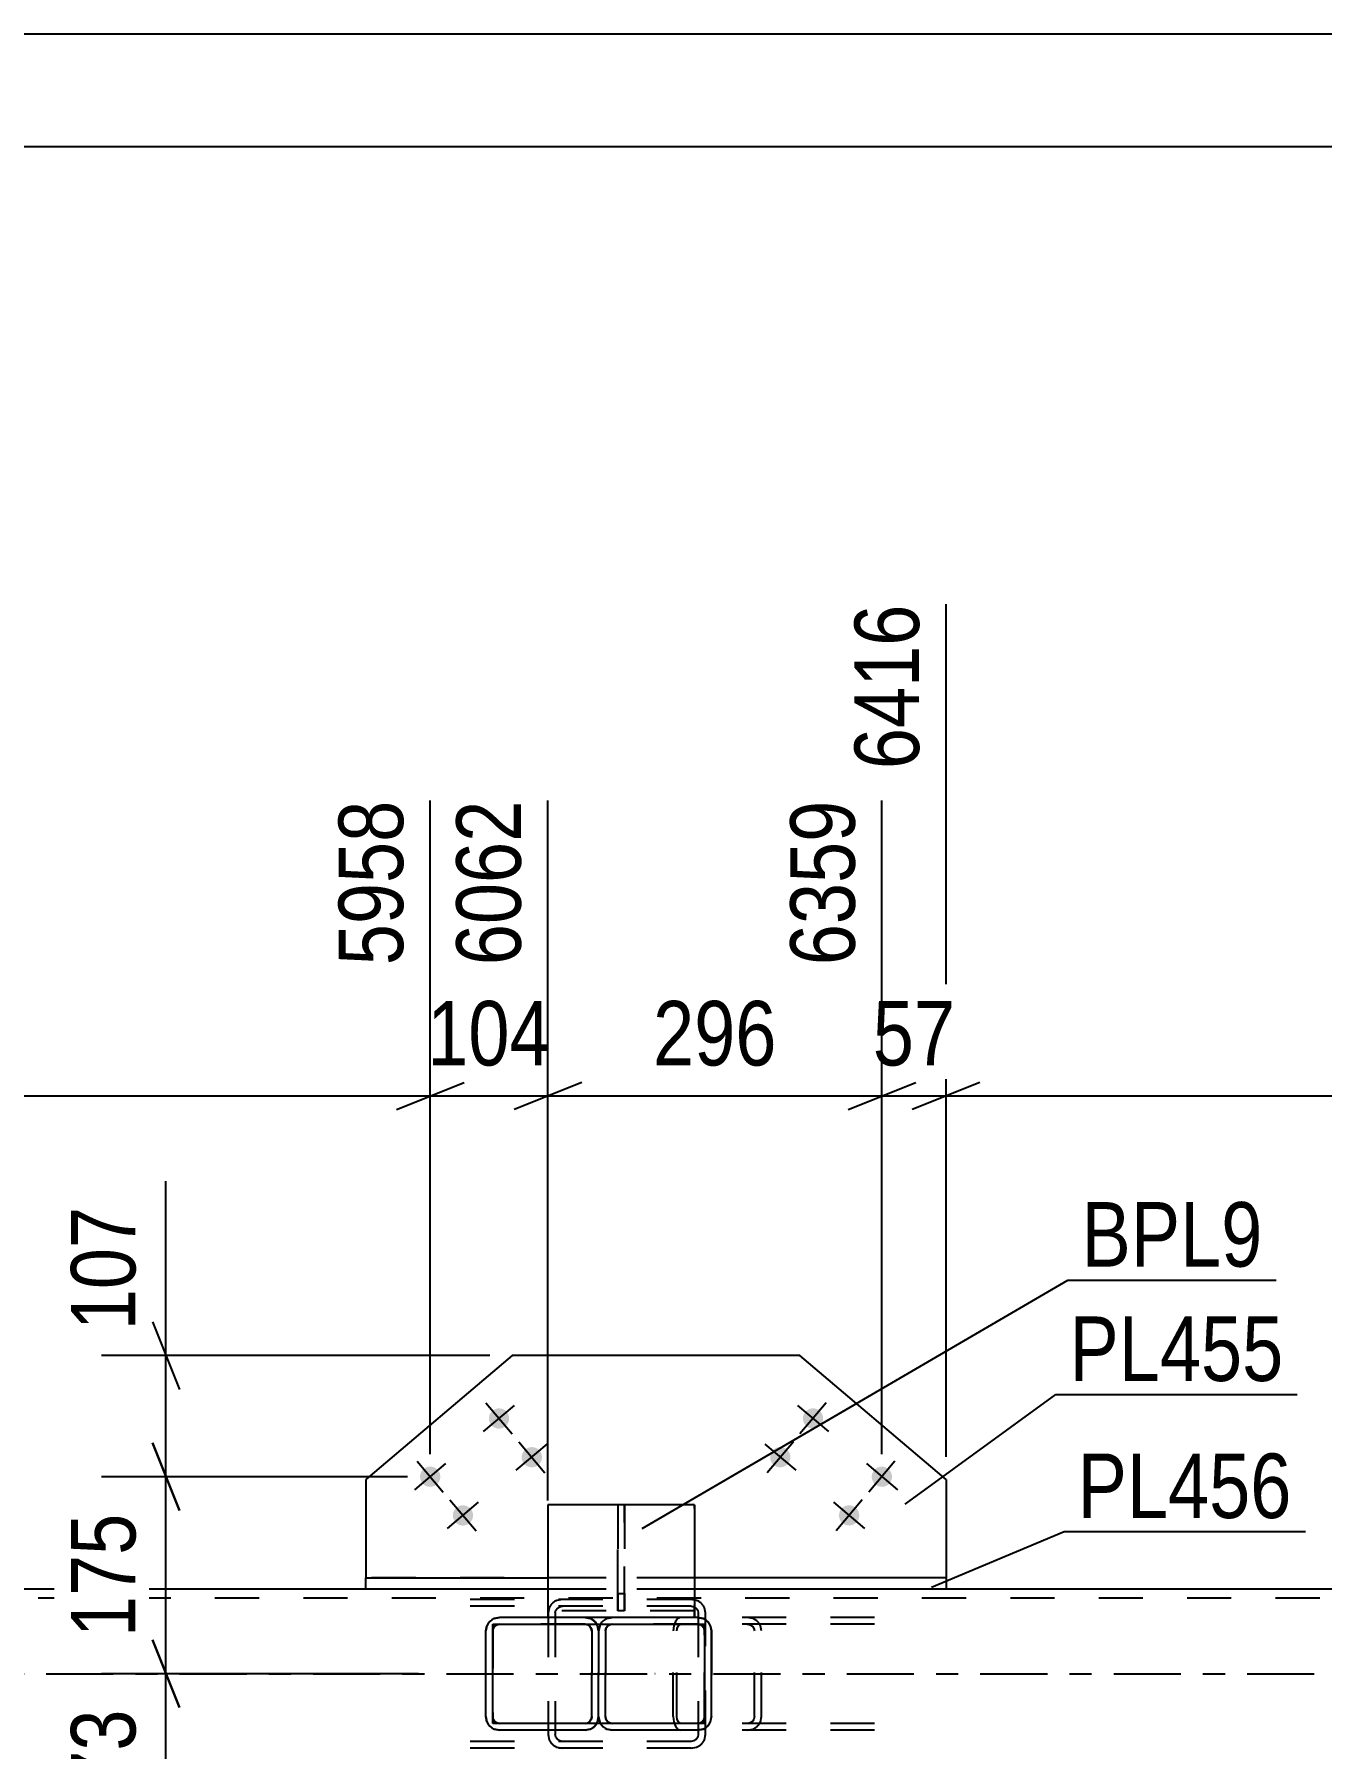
# Model space of a CAD drawing. Header units: millimetres. Extents: x 0 to 1189, y 0 to 841.
# Drawn here: x 430.6 to 487.7, y 764.9 to 841 of the extents above; entities that cross this region are included whole.
import ezdxf

# ---------------------------------------------------------------- set-up
doc = ezdxf.new("R2010")
doc.units = ezdxf.units.MM
doc.linetypes.add('DXK_LINE_DOT2', pattern=[3.9198, 1.9599, -1.9599])
doc.linetypes.add('DXK_LINE_DOT3', pattern=[5.918699999999999, 2.979, -0.9799, 0.9799, -0.9799])
doc.styles.add('Arial Narrow', font='ARIALN.TTF', dxfattribs={"height": 0.2})

# ---------------------------------------------------------------- blocks, each defined once
blk = doc.blocks.new('Unknown-570348649-1114 - 55360')
at = {"color": 5, "linetype": 'Continuous'}
for p, q in [((1189, 841), (0, 841)), ((1184, 836), (5, 836))]:
    blk.add_line(p, q, dxfattribs=at)
blk = doc.blocks.new('Part-570348649-43982 - 43977')
at = {"color": 7, "linetype": 'DXK_LINE_DOT2'}
for p, q in [((459.0175363127231, 770.5822608315848), (458.9470425956404, 770.3876068222901)), ((459.1230376159425, 770.7123244823833), (459.0175363127231, 770.5822608315848)), ((459.2474848882544, 770.7579967628805), (459.1230376159425, 770.7123244823833)), ((467.8502498018368, 770.7579967631358), (459.2474848882544, 770.7579967628805)), ((460.3495954062413, 770.4579967629176), (460.349595406234, 770.7579967629175)), ((462.4474163062072, 770.7123244824888), (462.2061142168257, 770.757996762975)), ((458.9470425956404, 770.3876068222901), (458.9222884940989, 770.1579967628695)), ((458.9222884942066, 766.3579967628696), (458.9222884940989, 770.1579967628695)), ((459.084886691184, 770.1579967628753), (459.097263741959, 770.2728017925849)), ((459.0848866912931, 766.3579967628754), (459.084886691184, 770.1579967628753)), ((459.097263741959, 770.2728017925849), (459.1325106004967, 770.370128797233)), ((459.1325106004967, 770.370128797233), (459.1852612521064, 770.4351606226327)), ((459.1852612521064, 770.4351606226327), (459.2474848882646, 770.4579967628805)), ((467.8502498018455, 770.4579967631358), (459.2474848882646, 770.4579967628805)), ((462.2061142168344, 770.4579967629751), (462.3267652615252, 770.4351606227331)), ((462.3267652615252, 770.4351606227331), (462.4290482783692, 770.3701287973385)), ((462.4290482783692, 770.3701287973385), (462.4973916052464, 770.272801792694)), ((462.4973916052464, 770.272801792694), (462.5213905901737, 770.1579967629852)), ((462.5213905902843, 766.3579967629852), (462.5213905901737, 770.1579967629852)), ((462.8366669635072, 770.1579967629947), (462.7886689936482, 770.3876068224123)), ((462.8366669636177, 766.3579967629947), (462.8366669635072, 770.1579967629947)), ((458.9222884942066, 766.3579967628696), (458.9470425957641, 766.128386703452)), ((458.9470425957641, 766.128386703452), (459.0175363128541, 765.9337326941616)), ((459.0972637420711, 766.2431917331659), (459.0848866912931, 766.3579967628754)), ((459.1325106006161, 766.1458647285207), (459.0972637420711, 766.2431917331659)), ((459.1852612522316, 766.0808329031254), (459.1325106006161, 766.1458647285207)), ((459.2474848883883, 766.0579967628804), (459.1852612522316, 766.0808329031254)), ((467.850249801975, 766.0579967631359), (459.2474848883883, 766.0579967628804)), ((460.3495954063694, 765.7579967629175), (460.3495954063621, 766.0579967629176)), ((462.3267652616532, 766.0808329032258), (462.2061142169625, 766.057996762975)), ((462.4290482784914, 766.1458647286262), (462.3267652616532, 766.0808329032258)), ((462.4973916053628, 766.243191733275), (462.4290482784914, 766.1458647286262)), ((462.5213905902843, 766.3579967629852), (462.4973916053628, 766.243191733275)), ((462.7886689937733, 766.1283867035742), (462.8366669636177, 766.3579967629947)), ((459.0175363128541, 765.9337326941616), (459.1230376160792, 765.8036690433703)), ((459.1230376160792, 765.8036690433703), (459.247484888397, 765.7579967628805)), ((467.8502498019838, 765.7579967631358), (459.247484888397, 765.7579967628805)), ((462.2061142169712, 765.757996762975), (462.4474163063498, 765.8036690434758))]:
    blk.add_line(p, q, dxfattribs=at)
for centre, radius, start, end in [((462.2255902015065, 770.137529036946), 0.616114133049555, 23.94723879888705, 68.89731031456735), ((462.2255902016169, 766.3784644890053), 0.6161141330488201, 291.1026896886724, 336.0527612046518)]:
    blk.add_arc(centre, radius, start, end, dxfattribs=at)
blk = doc.blocks.new('Part-570348649-43989 - 43977')
at = {"color": 7, "linetype": 'DXK_LINE_DOT2'}
for p, q in [((459.7150553706933, 771.5579967585891), (447.9933407228834, 771.55799675821)), ((454.0041950098138, 771.5579967584116), (453.7613670492968, 771.5123244779109)), ((459.9578833312118, 771.5123244781029), (459.7150553706933, 771.5579967585891)), ((459.715055370702, 771.2579967585891), (447.9933407228922, 771.25799675821)), ((453.4179564542182, 771.1876068178125), (453.3696549697344, 770.9579967583919)), ((453.3696549697344, 770.9579967583919), (453.3696549698915, 765.5579967583919)), ((453.6869249897821, 770.9579967584021), (453.7110757320248, 771.0728017881123)), ((453.6869249897821, 770.9579967584021), (453.6869249899393, 765.557996758402)), ((453.7110757320248, 771.0728017881123), (453.7798512271825, 771.1701287927611)), ((453.7798512271825, 771.1701287927611), (453.8827810295641, 771.2351606181616)), ((453.8827810295641, 771.2351606181616), (454.0041950098226, 771.2579967584115)), ((459.715055370702, 771.2579967585891), (459.8364693509606, 771.2351606183471)), ((459.8364693509606, 771.2351606183471), (459.9393991533479, 771.1701287929518)), ((459.9393991533479, 771.1701287929518), (460.00817464851, 771.0728017883081)), ((460.00817464851, 771.0728017883081), (460.0323253907599, 770.9579967585993)), ((460.0323253907599, 770.9579967585993), (460.0323253909171, 765.5579967585993)), ((460.3495954108077, 770.9579967586087), (460.3012939263078, 771.1876068180263)), ((460.3495954109648, 765.5579967586087), (460.3495954108077, 770.9579967586087)), ((459.7150553708767, 765.2579967585891), (447.9933407230653, 765.25799675821)), ((453.3696549698915, 765.5579967583919), (453.4179564543899, 765.3283866989743)), ((453.7110757321877, 765.4431917286933), (453.6869249899393, 765.557996758402)), ((453.7798512273513, 765.3458647240489), (453.7110757321877, 765.4431917286933)), ((453.8827810297387, 765.2808328986542), (453.7798512273513, 765.3458647240489)), ((454.0041950099972, 765.2579967584115), (453.8827810297387, 765.2808328986542)), ((459.8364693511352, 765.2808328988398), (459.7150553708767, 765.2579967585891)), ((459.9393991535167, 765.3458647242395), (459.8364693511352, 765.2808328988398)), ((460.008174648673, 765.443191728889), (459.9393991535167, 765.3458647242395)), ((460.0323253909171, 765.5579967585993), (460.008174648673, 765.443191728889)), ((460.3012939264796, 765.3283866991882), (460.3495954109648, 765.5579967586087)), ((459.7150553708854, 764.957996758589), (447.9933407230741, 764.95799675821)), ((453.761367049486, 765.0036690388978), (454.0041950100059, 764.9579967584116)), ((459.7150553708854, 764.957996758589), (459.957883331401, 765.0036690390898))]:
    blk.add_line(p, q, dxfattribs=at)
for centre, radius, start, end in [((453.9822447665379, 770.9347829113186), 0.6183374702501852, 110.9290889573804, 155.8656972308073), ((459.7370056140001, 770.9347829114945), 0.6183374702548204, 24.13430277286152, 69.0709110456947), ((453.9822447666949, 765.5812106055032), 0.6183374702510674, 204.1343027727166, 249.0709110458426), ((459.737005614157, 765.581210605685), 0.6183374702540072, 290.9290889575382, 335.8656972306667)]:
    blk.add_arc(centre, radius, start, end, dxfattribs=at)
blk = doc.blocks.new('Part-570348649-44020 - 43977')
at = {"color": 2, "linetype": 'Continuous'}
for p, q in [((445.29172298832, 772.0079967101486), (445.2917229883054, 772.5079967101486)), ((445.2917229883054, 772.5079967101486), (453.3605384551748, 772.5079967103994)), ((471.0220574607055, 772.5079967109483), (459.8605384225916, 772.5079967106014)), ((471.0220574607055, 772.5079967109483), (471.0220574607201, 772.0079967109483)), ((453.3605384517217, 772.0079967103994), (445.29172298832, 772.0079967101486)), ((471.0220574607201, 772.0079967109483), (459.8605384191384, 772.0079967106014))]:
    blk.add_line(p, q, dxfattribs=at)
at = {"color": 7, "linetype": 'DXK_LINE_DOT2'}
for p, q in [((459.8605384225916, 772.5079967106014), (453.3605384551748, 772.5079967103994)), ((459.8605384191384, 772.0079967106014), (453.3605384517217, 772.0079967103994))]:
    blk.add_line(p, q, dxfattribs=at)
blk = doc.blocks.new('Part-570348649-44095 - 43977')
at = {"color": 7, "linetype": 'DXK_LINE_DOT2'}
for p, q in [((450.9800369385093, 770.7105064130822), (451.209646999142, 770.7561786935829)), ((451.209646999142, 770.7561786935829), (451.2115938570977, 770.7561786935996)), ((451.2115938570977, 770.7561786935996), (451.209646999142, 770.7561786935829)), ((455.0096470192512, 770.7561786937015), (455.2392570798869, 770.7105064132146)), ((450.9324831379346, 770.2709837232836), (450.9096469975703, 770.1561786935741)), ((450.9115938587057, 770.1561786935894), (450.9096469975703, 770.1561786935741)), ((450.9096469975703, 770.1561786935741), (450.909646997681, 766.3561786935742)), ((450.9115938587057, 770.1561786935894), (450.9344299988284, 770.2709837232997)), ((450.9115938588163, 766.3561786935894), (450.9115938587057, 770.1561786935894)), ((450.9975149636755, 770.3683107279325), (450.9324831379346, 770.2709837232836)), ((450.9344299988284, 770.2709837232997), (450.9994618238781, 770.3683107279493)), ((451.0948419688344, 770.4333425533335), (450.9975149636755, 770.3683107279325)), ((450.9994618238781, 770.3683107279493), (451.0967888280067, 770.4333425533489)), ((451.2096469991507, 770.4561786935828), (451.0948419688344, 770.4333425533335)), ((451.0967888280067, 770.4333425533489), (451.2115938571065, 770.4561786935996)), ((455.0115938369491, 770.4561786937174), (451.2096469991507, 770.4561786935828)), ((455.1244520495778, 770.433342553458), (455.00964701926, 770.4561786937014)), ((455.0115938369491, 770.4561786937174), (455.1263988660504, 770.4333425534747)), ((455.221779054741, 770.3683107280642), (455.1244520495778, 770.433342553458)), ((455.1263988660504, 770.4333425534747), (455.223725870182, 770.3683107280802)), ((455.2868108804863, 770.270983723419), (455.221779054741, 770.3683107280642)), ((455.223725870182, 770.3683107280802), (455.2887576952375, 770.270983723435)), ((455.2868108804863, 770.270983723419), (455.2887576952375, 770.270983723435)), ((455.3096470208563, 770.1561786937102), (455.2868108804863, 770.270983723419)), ((455.2887576952375, 770.270983723435), (455.3115938353659, 770.1561786937269)), ((455.3115938353659, 770.1561786937269), (455.3096470208563, 770.1561786937102)), ((455.3096470208563, 770.1561786937102), (455.309647020967, 766.3561786937101)), ((455.3115938354765, 766.356178693727), (455.3115938353659, 770.1561786937269)), ((455.5639747417024, 770.385788753138), (455.6096470224439, 770.1561786937197)), ((455.6115938337754, 770.1561786937357), (455.5659215535155, 770.3857887531533)), ((455.6115938337754, 770.1561786937357), (455.6096470224439, 770.1561786937197)), ((455.6096470224439, 770.1561786937197), (455.6096470225546, 766.3561786937197)), ((455.611593833886, 766.3561786937356), (455.6115938337754, 770.1561786937357)), ((450.909646997681, 766.3561786935742), (450.9115938588163, 766.3561786935894)), ((450.909646997681, 766.3561786935742), (450.932483138051, 766.2413736638646)), ((450.9344299989448, 766.2413736638806), (450.9115938588163, 766.3561786935894)), ((450.932483138051, 766.2413736638646), (450.9975149637977, 766.1440466592202)), ((450.9994618240003, 766.1440466592369), (450.9344299989448, 766.2413736638806)), ((450.9975149637977, 766.1440466592202), (451.094841968961, 766.0790148338264)), ((451.0967888281333, 766.0790148338416), (450.9994618240003, 766.1440466592369)), ((451.094841968961, 766.0790148338264), (451.2096469992788, 766.0561786935829)), ((451.2024611867827, 766.0579952947089), (451.0967888281333, 766.0790148338416)), ((451.2096469992788, 766.0561786935829), (451.2115938572346, 766.0561786935996)), ((451.2115938572346, 766.0561786935996), (451.2096469992788, 766.0561786935829)), ((455.0096470193881, 766.0561786937014), (455.1244520497044, 766.0790148339507)), ((455.0207265075289, 766.0579952948274), (455.1263988661771, 766.0790148339674)), ((455.1244520497044, 766.0790148339507), (455.2217790548633, 766.1440466593518)), ((455.2237258703042, 766.1440466593679), (455.1263988661771, 766.0790148339674)), ((455.2217790548633, 766.1440466593518), (455.2868108806027, 766.241373664)), ((455.2887576953539, 766.2413736640159), (455.2237258703042, 766.1440466593679)), ((455.2868108806027, 766.241373664), (455.309647020967, 766.3561786937101)), ((455.2868108806027, 766.241373664), (455.2887576953539, 766.2413736640159)), ((455.3115938354765, 766.356178693727), (455.2887576953539, 766.2413736640159)), ((455.309647020967, 766.3561786937101), (455.3115938354765, 766.356178693727)), ((455.6096470225546, 766.3561786937197), (455.5639747418276, 766.1265686342998)), ((455.5659215536406, 766.1265686343152), (455.611593833886, 766.3561786937356)), ((455.6096470225546, 766.3561786937197), (455.611593833886, 766.3561786937356)), ((451.2096469992875, 765.7561786935829), (450.9800369386519, 765.801850974069)), ((451.2096469992875, 765.7561786935829), (451.2115938572433, 765.7561786935996)), ((451.2115938572433, 765.7561786935996), (451.2096469992875, 765.7561786935829)), ((455.2392570800295, 765.8018509742014), (455.0096470193968, 765.7561786937015))]:
    blk.add_line(p, q, dxfattribs=at)
at = {"color": 2, "linetype": 'Continuous'}
for p, q in [((451.2115938570977, 770.7561786935996), (450.9819837988967, 770.7105064130982)), ((455.0115938369404, 770.7561786937175), (451.2115938570977, 770.7561786935996)), ((455.241203895143, 770.7105064132305), (455.0115938369404, 770.7561786937175)), ((450.6096469959828, 770.1561786935639), (450.6553192767112, 770.3857887529851)), ((450.6096469959828, 770.1561786935639), (450.6115938602962, 770.1561786935807)), ((450.6096469960934, 766.356178693564), (450.6096469959828, 770.1561786935639)), ((450.6572661405416, 770.3857887530012), (450.6115938602962, 770.1561786935807)), ((450.6115938604069, 766.3561786935807), (450.6115938602962, 770.1561786935807)), ((450.6553192767112, 770.3857887529851), (450.6572661405416, 770.3857887530012)), ((450.6115938604069, 766.3561786935807), (450.6096469960934, 766.356178693564)), ((450.6553192768364, 766.126568634147), (450.6096469960934, 766.356178693564)), ((450.6115938604069, 766.3561786935807), (450.6572661406668, 766.126568634163)), ((450.6553192768364, 766.126568634147), (450.6572661406668, 766.126568634163)), ((451.2115938572346, 766.0561786935996), (451.2024611867827, 766.0579952947089)), ((455.0115938370772, 766.0561786937175), (451.2115938572346, 766.0561786935996)), ((455.0115938370772, 766.0561786937175), (455.0207265075289, 766.0579952948274)), ((450.9819837990393, 765.801850974085), (451.2115938572433, 765.7561786935996)), ((455.011593837086, 765.7561786937175), (451.2115938572433, 765.7561786935996)), ((455.011593837086, 765.7561786937175), (455.2412038952856, 765.8018509742175))]:
    blk.add_line(p, q, dxfattribs=at)
at = {"color": 7, "linetype": 'DXK_LINE_DOT3'}
blk.add_line((453.1126232385686, 768.2561786942881), (453.1086176117166, 768.2561786942223), dxfattribs=at)
at = {"color": 2, "linetype": 'Continuous'}
for centre, radius, start, end in [((451.2096469970807, 770.1561786915099), 0.6000000015838857, 112.4999998497351, 157.4999998501135), ((451.2115938591848, 770.1561786956865), 0.5999999983968316, 112.5000001532388, 157.5000001541055), ((455.011593837525, 770.1561786932422), 0.599999999755656, 30.81101387737324, 67.50000017649911), ((451.2096469971929, 766.3561786956541), 0.6000000015841126, 202.5000001531602, 247.5000001534123), ((451.2115938592979, 766.3561786915102), 0.5999999983980785, 202.4999998492032, 247.4999998498649), ((455.0115938376275, 766.3561786941892), 0.5999999997557216, 292.4999998276464, 329.613140931312)]:
    blk.add_arc(centre, radius, start, end, dxfattribs=at)
at = {"color": 7, "linetype": 'DXK_LINE_DOT2'}
for centre, radius, start, end in [((455.0096470213468, 770.1561786916293), 0.6000000015839104, 22.50000015333579, 67.50000015349833), ((455.0115938285548, 770.1561787104804), 0.5999999986303094, 22.49999832327707, 30.8110120248254), ((455.0096470214573, 766.3561786957737), 0.600000001584091, 292.4999998498077, 337.4999998502789), ((455.0115938282812, 766.3561786760262), 0.599999998630565, 329.6131428789628, 337.5000017761529)]:
    blk.add_arc(centre, radius, start, end, dxfattribs=at)
blk = doc.blocks.new('Part-570348649-44121 - 43977')
at = {"color": 7, "linetype": 'DXK_LINE_DOT2'}
for p, q in [((455.9800369364909, 770.7105064137588), (456.2096469971236, 770.7561786942596)), ((456.2096469971236, 770.7561786942596), (456.2115938020974, 770.7561786942755)), ((456.2115938020974, 770.7561786942755), (456.2096469971236, 770.7561786942596)), ((460.0096470172329, 770.7561786943774), (460.2392570778686, 770.7105064138905)), ((455.6096469939658, 770.1561786942406), (455.6115938337751, 770.165966118848)), ((455.6096469939658, 770.1561786942406), (455.6115938052959, 770.1561786942566)), ((455.6096469940765, 766.3561786942406), (455.6096469939658, 770.1561786942406)), ((455.6115938337751, 770.165966118848), (455.6553192746943, 770.3857887536611)), ((455.6572660855412, 770.3857887536772), (455.6115938052959, 770.1561786942566)), ((455.6115938054064, 766.3561786942566), (455.6115938052959, 770.1561786942566)), ((455.6553192746943, 770.3857887536611), (455.6572660855412, 770.3857887536772)), ((455.9324831359177, 770.2709837239603), (455.9096469955535, 770.1561786942501)), ((455.9115938037053, 770.1561786942668), (455.9096469955535, 770.1561786942501)), ((455.9096469955535, 770.1561786942501), (455.909646995664, 766.35617869425)), ((455.9115938037053, 770.1561786942668), (455.934429943828, 770.2709837239763)), ((455.9115938038159, 766.3561786942668), (455.9115938037053, 770.1561786942668)), ((455.9975149616571, 770.3683107286091), (455.9324831359177, 770.2709837239603)), ((455.934429943828, 770.2709837239763), (455.9994617688777, 770.3683107286251)), ((456.094841966816, 770.4333425540095), (455.9975149616571, 770.3683107286091)), ((455.9994617688777, 770.3683107286251), (456.0967887730063, 770.4333425540256)), ((456.2096469971324, 770.4561786942595), (456.094841966816, 770.4333425540095)), ((456.0967887730063, 770.4333425540256), (456.2115938021061, 770.4561786942755)), ((460.0115937819488, 770.4561786943941), (456.2096469971324, 770.4561786942595)), ((460.1244520475609, 770.4333425541347), (460.0096470172417, 770.4561786943774)), ((460.0115937819488, 770.4561786943941), (460.12639881105, 770.4333425541507)), ((460.2217790527242, 770.3683107287401), (460.1244520475609, 770.4333425541347)), ((460.12639881105, 770.4333425541507), (460.2237258151815, 770.3683107287569)), ((460.286810878468, 770.2709837240957), (460.2217790527242, 770.3683107287401)), ((460.2237258151815, 770.3683107287569), (460.288757640237, 770.2709837241117)), ((460.286810878468, 770.2709837240957), (460.288757640237, 770.2709837241117)), ((460.309647018838, 770.1561786943869), (460.286810878468, 770.2709837240957)), ((460.288757640237, 770.2709837241117), (460.3115937803655, 770.1561786944029)), ((460.3115937803655, 770.1561786944029), (460.309647018838, 770.1561786943869)), ((460.309647018838, 770.1561786943869), (460.3096470189486, 766.3561786943868)), ((460.3115937804761, 766.3561786944028), (460.3115937803655, 770.1561786944029)), ((460.5639747396841, 770.3857887538139), (460.6096470204256, 770.1561786943956)), ((460.611593778775, 770.1561786944116), (460.6096470204256, 770.1561786943956)), ((460.6096470204256, 770.1561786943956), (460.6096470205362, 766.3561786943956)), ((455.6115938054064, 766.3561786942566), (455.6096469940765, 766.3561786942406)), ((455.6553192748195, 766.126568634823), (455.6096469940765, 766.3561786942406)), ((455.6115938054064, 766.3561786942566), (455.6572660856663, 766.126568634839)), ((455.6553192748195, 766.126568634823), (455.6572660856663, 766.126568634839)), ((455.909646995664, 766.35617869425), (455.9115938038159, 766.3561786942668)), ((455.909646995664, 766.35617869425), (455.9324831360341, 766.2413736645412)), ((455.9344299439444, 766.2413736645573), (455.9115938038159, 766.3561786942668)), ((455.9324831360341, 766.2413736645412), (455.9975149617794, 766.1440466598968)), ((455.9994617689999, 766.1440466599128), (455.9344299439444, 766.2413736645573)), ((455.9975149617794, 766.1440466598968), (456.0948419669426, 766.0790148345022)), ((456.0967887731329, 766.0790148345183), (455.9994617689999, 766.1440466599128)), ((456.0948419669426, 766.0790148345022), (456.2096469972604, 766.0561786942595)), ((456.2024611344006, 766.0579952948641), (456.0967887731329, 766.0790148345183)), ((456.2096469972604, 766.0561786942595), (456.2115938022341, 766.0561786942756)), ((456.2115938022341, 766.0561786942756), (456.2096469972604, 766.0561786942595)), ((460.0096470173697, 766.0561786943774), (460.1244520476875, 766.0790148346274)), ((460.0207264499072, 766.0579952949827), (460.1263988111766, 766.0790148346434)), ((460.1244520476875, 766.0790148346274), (460.2217790528464, 766.1440466600278)), ((460.2237258153038, 766.1440466600445), (460.1263988111766, 766.0790148346434)), ((460.2217790528464, 766.1440466600278), (460.2868108785844, 766.2413736646766)), ((460.2887576403534, 766.2413736646926), (460.2237258153038, 766.1440466600445)), ((460.2868108785844, 766.2413736646766), (460.3096470189486, 766.3561786943868)), ((460.2868108785844, 766.2413736646766), (460.2887576403534, 766.2413736646926)), ((460.3115937804761, 766.3561786944028), (460.2887576403534, 766.2413736646926)), ((460.3096470189486, 766.3561786943868), (460.3115937804761, 766.3561786944028)), ((460.6096470205362, 766.3561786943956), (460.5639747398092, 766.1265686349758)), ((460.6096470205362, 766.3561786943956), (460.6115937788856, 766.3561786944116)), ((456.2096469972691, 765.7561786942596), (455.9800369366336, 765.8018509747457)), ((456.2096469972691, 765.7561786942596), (456.2115938022429, 765.7561786942755)), ((456.2115938022429, 765.7561786942755), (456.2096469972691, 765.7561786942596)), ((460.2392570780111, 765.8018509748774), (460.0096470173784, 765.7561786943774))]:
    blk.add_line(p, q, dxfattribs=at)
at = {"color": 2, "linetype": 'Continuous'}
for p, q in [((456.2115938020974, 770.7561786942755), (455.9819837438963, 770.7105064137749)), ((460.01159378194, 770.7561786943942), (456.2115938020974, 770.7561786942755)), ((460.2412038401425, 770.7105064139072), (460.01159378194, 770.7561786943942)), ((460.611593778775, 770.1561786944116), (460.5659214985151, 770.38578875383)), ((460.6115937788856, 766.3561786944116), (460.611593778775, 770.1561786944116)), ((456.2115938022341, 766.0561786942756), (456.2024611344006, 766.0579952948641)), ((460.0115937820768, 766.0561786943941), (456.2115938022341, 766.0561786942756)), ((460.0115937820768, 766.0561786943941), (460.0207264499072, 766.0579952949827)), ((460.5659214986403, 766.1265686349918), (460.6115937788856, 766.3561786944116)), ((455.9819837440389, 765.8018509747617), (456.2115938022429, 765.7561786942755)), ((460.0115937820855, 765.7561786943942), (456.2115938022429, 765.7561786942755)), ((460.0115937820855, 765.7561786943942), (460.2412038402852, 765.8018509748941))]:
    blk.add_line(p, q, dxfattribs=at)
at = {"color": 7, "linetype": 'DXK_LINE_DOT3'}
blk.add_line((458.1126231835139, 768.2561786949735), (458.1086176096463, 768.2561786949076), dxfattribs=at)
at = {"color": 2, "linetype": 'Continuous'}
for centre, radius, start, end in [((456.2096469950602, 770.1561786921847), 0.6000000015847834, 112.499999849475, 149.1889862420002), ((456.2115938015456, 770.1561786937997), 0.5999999997554233, 112.4999998267534, 149.1889861868616), ((460.0115937798851, 770.1561786964826), 0.5999999983971762, 22.49999984926476, 67.49999984994274), ((456.2096469951729, 766.3561786963326), 0.6000000015851207, 210.3868590763714, 247.5000001536226), ((456.2115938016656, 766.3561786947469), 0.599999999756049, 210.3868591329341, 247.5000001756094), ((460.0115937799961, 766.3561786923061), 0.5999999983976217, 292.5000001533074, 337.5000001541649)]:
    blk.add_arc(centre, radius, start, end, dxfattribs=at)
at = {"color": 7, "linetype": 'DXK_LINE_DOT2'}
for centre, radius, start, end in [((460.0096470193277, 770.1561786923045), 0.6000000015848654, 22.50000015337294, 67.50000015345972), ((456.2096469950725, 770.1561786922074), 0.6000000015837542, 149.1889862444754, 157.4999998523424), ((456.2115938105154, 770.1561787110369), 0.5999999986302388, 149.1889880393009, 157.5000016800868), ((456.2096469951819, 766.3561786963137), 0.6000000015833061, 202.5000001514983, 210.3868590743815), ((456.2115938110121, 766.356178676582), 0.5999999986301823, 202.4999982271624, 210.3868571851254), ((460.0096470194382, 766.3561786964503), 0.6000000015850521, 292.4999998498463, 337.4999998502417)]:
    blk.add_arc(centre, radius, start, end, dxfattribs=at)
blk = doc.blocks.new('Part-570348649-44122 - 43977')
at = {"color": 2, "linetype": 'Continuous'}
for p, q in [((450.9116247164276, 770.4579952946359), (450.9115938345932, 770.4579967562426)), ((450.9116247143598, 766.0579952946999), (450.9116247164276, 770.4579952946359)), ((450.9116247164276, 770.4579952946359), (460.3116246376727, 770.4579952949276)), ((460.3116246376727, 770.4579952949276), (460.3116246356034, 766.0579952949917)), ((450.9115938325225, 766.0579967563066), (450.9116247143598, 766.0579952946999)), ((460.3116246356034, 766.0579952949917), (450.9116247143598, 766.0579952946999))]:
    blk.add_line(p, q, dxfattribs=at)
at = {"color": 7, "linetype": 'DXK_LINE_DOT2'}
for p, q in [((450.9115938345932, 770.4579967562426), (450.9115938325225, 766.0579967563066)), ((450.9116247164276, 770.4579952946359), (450.9115938345932, 770.4579967562426)), ((460.3115937537675, 766.0579967565991), (460.3115937558368, 770.4579967565351)), ((450.9116247143598, 766.0579952946999), (450.9115938325225, 766.0579967563066))]:
    blk.add_line(p, q, dxfattribs=at)
blk = doc.blocks.new('Part-570348649-44123 - 43977')
at = {"color": 7, "linetype": 'DXK_LINE_DOT2'}
for p, q in [((453.3605118282402, 775.5864250911709), (453.3605067106256, 771.3185472139539)), ((453.3605175212769, 775.6756409244601), (453.3605118282402, 775.5864250911709)), ((453.360526040994, 775.7352525516177), (453.3605175212769, 775.6756409244601)), ((453.3605360903473, 775.7561846427885), (453.360526040994, 775.7352525516177)), ((459.8605117956585, 775.5864250524024), (459.8605066780439, 771.3185471751862)), ((459.8605117956585, 775.5864250524024), (459.8605260084123, 775.7352525128499)), ((459.8605260084123, 775.7352525128499), (459.860536057767, 775.7561846040207)), ((453.3600686841617, 770.9756872551003), (453.3600609914881, 770.7812336842643)), ((453.3600609913135, 770.7562336842657), (453.3600609914881, 770.7812336842643)), ((459.8600609587303, 770.7562336454979), (453.3600609913135, 770.7562336842657)), ((453.3600609913135, 770.7562336842657), (453.3605384430762, 770.7561843965694)), ((453.3600772038787, 771.0352988822572), (453.3600686841617, 770.9756872551003)), ((453.3600872532321, 771.0562309734287), (453.3600772038787, 771.0352988822572)), ((459.8600872206503, 771.0562309346602), (453.3600872532321, 771.0562309734287)), ((453.3604692146416, 771.0561915432711), (453.3600872532321, 771.0562309734287)), ((453.3604847454584, 771.0885411387189), (453.3604692146416, 771.0561915432711)), ((459.8604691820599, 771.0561915045033), (453.3604692146416, 771.0561915432711)), ((453.3604979122975, 771.1806681988706), (453.3604847454584, 771.0885411387189)), ((453.3605067106256, 771.3185472139539), (453.3604979122975, 771.1806681988706)), ((455.0115652162748, 770.7561843867219), (453.3605384430762, 770.7561843965694)), ((459.860538410493, 770.7561843578002), (456.211622383973, 770.7561843795642)), ((459.860060958905, 770.7812336454965), (459.8600686515785, 770.9756872163318)), ((459.8600609587303, 770.7562336454979), (459.860060958905, 770.7812336454965)), ((459.860538410493, 770.7561843578002), (459.8600609587303, 770.7562336454979)), ((459.8600686515785, 770.9756872163318), (459.8600771712956, 771.0352988434894)), ((459.8600771712956, 771.0352988434894), (459.8600872206503, 771.0562309346602)), ((459.8604691820599, 771.0561915045033), (459.8600872206503, 771.0562309346602)), ((459.8604691820599, 771.0561915045033), (459.8604847128781, 771.0885410999505)), ((459.8604847128781, 771.0885410999505), (459.8604978797173, 771.1806681601022)), ((459.8604978797173, 771.1806681601022), (459.8605066780439, 771.3185471751862))]:
    blk.add_line(p, q, dxfattribs=at)
at = {"color": 2, "linetype": 'Continuous'}
for p, q in [((453.3605384776079, 775.7561843963512), (453.3605384430762, 770.7561843965694)), ((459.8605384450247, 775.7561843575819), (453.3605384776079, 775.7561843963512)), ((459.8605384450247, 775.7561843575819), (459.860538410493, 770.7561843578002)), ((456.211622383973, 770.7561843795642), (455.0115652162748, 770.7561843867219))]:
    blk.add_line(p, q, dxfattribs=at)
blk = doc.blocks.new('Part-570348649-44124 - 43977')
at = {"color": 7, "linetype": 'DXK_LINE_DOT2'}
for p, q in [((456.4583815266976, 775.7561873473754), (456.4579428618062, 771.0562338775886)), ((456.758381525388, 775.7561873454678), (456.4583815266976, 775.7561873473754)), ((456.4583814979838, 771.806187347548), (456.4583815266976, 775.7561873473754)), ((456.757942860498, 771.0562338756808), (456.758381525388, 775.7561873454678)), ((456.758381525388, 775.7561873454678), (456.7583814966741, 771.8061873456402)), ((456.4583114982671, 771.0561947725812), (456.4583814979838, 771.806187347548)), ((456.7583814966741, 771.8061873456402), (456.4583814979838, 771.806187347548)), ((456.7583814966741, 771.8061873456402), (456.7583114969574, 771.0561947706741)), ((456.757942860498, 771.0562338756808), (456.4579428618062, 771.0562338775886)), ((456.4579428618062, 771.0562338775886), (456.4583114982671, 771.0561947725812)), ((456.7583114969574, 771.0561947706741), (456.4583114982671, 771.0561947725812)), ((456.7583114969574, 771.0561947706741), (456.757942860498, 771.0562338756808))]:
    blk.add_line(p, q, dxfattribs=at)
blk = doc.blocks.new('Part-570348649-44130 - 43977')
at = {"color": 7, "linetype": 'DXK_LINE_DOT2'}
for p, q in [((1063.802633725543, 771.6079967273366), (182.5215277631361, 771.6079966999589)), ((471.0220574607201, 772.0079967089232), (445.29172298832, 772.0079967081238))]:
    blk.add_line(p, q, dxfattribs=at)
at = {"color": 2, "linetype": 'Continuous'}
for p, q in [((445.29172298832, 772.0079967081238), (365.2621530368125, 772.0079967056371)), ((551.0518137954817, 772.0079967114099), (471.0220574607201, 772.0079967089232))]:
    blk.add_line(p, q, dxfattribs=at)
at = {"color": 7, "linetype": 'DXK_LINE_DOT3'}
blk.add_line((182.5215277631361, 768.2579967000174), (1063.802633716008, 768.2579967291324), dxfattribs=at)
blk = doc.blocks.new('Part-570348649-44141 - 43977')
at = {"color": 2, "linetype": 'Continuous'}
for p, q in [((451.7807661941407, 782.374052039671), (445.2917532853652, 776.8838146127109)), ((464.5330756118377, 782.3740520400669), (451.7807661941407, 782.374052039671)), ((471.0220877579808, 776.8838146135113), (464.5330756118377, 782.3740520400669)), ((445.2917532853652, 776.8838146127109), (445.2917532855064, 772.5079967416171)), ((471.0220877579808, 776.8838146135113), (471.0220877581074, 772.5079967423325))]:
    blk.add_line(p, q, dxfattribs=at)
at = {"color": 7, "linetype": 'DXK_LINE_DOT2'}
blk.add_line((471.0220877581176, 772.507996742331), (445.2917532855064, 772.5079967416171), dxfattribs=at)
blk = doc.blocks.new('Bolt-570348649-44209 - 43977')
at = {"linetype": 'Continuous'}
for points in [[(465.4639478294212, 779.2941212027937, -1), (464.7768758613324, 779.8754404874097, -1)], [(464.0106496178986, 777.5764412825687, -1), (463.3235776498097, 778.1577605671847, -1)], [(468.5176010208252, 776.7104799378423, -1), (467.8305290527364, 777.2917992224583, -1)], [(467.0643028093041, 774.9928000176172, -1), (466.3772308412152, 775.5741193022333, -1)]]:
    blk.add_hatch(color=1, dxfattribs=at).paths.add_polyline_path(points)
at = {"color": 1, "linetype": 'Continuous'}
for p, q in [((464.4333398805478, 780.1661001291479), (465.8074838167774, 779.0034615599773)), ((465.7017311332787, 780.2718528126514), (464.5390925640466, 778.8977088764738)), ((462.9800416690135, 778.4484202089258), (464.3541856052432, 777.2857816397551)), ((464.2484329217444, 778.5541728924293), (463.0857943525123, 777.1800289562516)), ((467.4869930719896, 777.5824588641899), (468.8611370082193, 776.4198202950192)), ((468.7553843247205, 777.6882115476934), (467.5927457554885, 776.3140676115157)), ((467.3020861131848, 775.9705316274714), (466.1394475439527, 774.5963876912936)), ((466.0336948604539, 775.8647789439677), (467.4078387966836, 774.7021403747971))]:
    blk.add_line(p, q, dxfattribs=at)
blk = doc.blocks.new('Bolt-570348649-44210 - 43977')
at = {"linetype": 'Continuous'}
for points in [[(451.5369655181556, 779.875440459001, -1), (450.8498935501017, 779.2941211743438, -1)], [(452.9902637297787, 778.1577605388727, -1), (452.3031917617247, 777.5764412542154, -1)], [(448.4833123268899, 777.2917991938466, -1), (447.7962403588359, 776.7104799091893, -1)], [(449.9366105385085, 775.5741192737175, -1), (449.2495385704546, 774.9927999890602, -1)]]:
    blk.add_hatch(color=1, dxfattribs=at).paths.add_polyline_path(points)
at = {"color": 1, "linetype": 'Continuous'}
for p, q in [((450.5063575691908, 779.0034615313805), (451.8805015053501, 780.1661001006343)), ((450.6121102526131, 780.2718527840614), (451.7747488219277, 778.8977088479534)), ((451.9596557808298, 777.2857816112493), (453.3337997169891, 778.448420180503)), ((452.0654084642522, 778.5541728639301), (453.2280470335667, 777.1800289278221)), ((447.4527043778959, 776.4198202662326), (448.8268483140552, 777.5824588354864)), ((447.5584570613183, 777.6882115189135), (448.7210956306328, 776.3140675828055)), ((449.0117552729558, 775.9705315987815), (450.1743938422704, 774.5963876626736)), ((448.9060025895334, 774.7021403461007), (450.2801465256928, 775.8647789153545))]:
    blk.add_line(p, q, dxfattribs=at)
blk = doc.blocks.new('StraightDimension-570348649-69228 - 43977')
at = {"color": 7, "linetype": 'Continuous'}
for p, q in [((448.1397552092659, 778.0011413128253), (448.1397552092659, 807.0093564923435)), ((453.360538472149, 775.948933136348), (453.360538472149, 807.0093564923435)), ((446.6397551496613, 793.2968564685016), (449.6397552688705, 794.4968565161853)), ((454.8605385317536, 794.4968565161853), (451.8605384125443, 793.2968564685016)), ((448.1397552092659, 793.8968564923434), (453.360538472149, 793.8968564923434))]:
    blk.add_line(p, q, dxfattribs=at)
at = {"color": 0}
blk.add_wipeout([(454.09233434070745, 794.6468564923434), (454.09233434070745, 798.8468564923435), (447.4079593407074, 798.8468564923435), (447.4079593407074, 794.6468564923434)], dxfattribs=at)
at = {"color": 3, "style": 'Arial Narrow'}
blk.add_text('104', height=2.86328125, dxfattribs=at).set_placement((448.0079593407074, 795.2468564923435))
at = {"color": 0, "linetype": 'Continuous'}
blk.add_wipeout([(452.7605094079096, 807.6093586962131), (448.5605094079379, 807.6093432687517), (448.5605406760963, 799.0968432688092), (452.76054067606805, 799.0968586962707)], dxfattribs=at)
at = {"color": 3, "linetype": 'Continuous', "style": 'Arial Narrow'}
blk.add_text('6062', height=2.86328125, rotation=90.0002104591497, dxfattribs=at).set_placement((452.160538472149, 799.6968564923435))
blk = doc.blocks.new('StraightDimension-570348649-69229 - 43977')
at = {"color": 7, "linetype": 'Continuous'}
for p, q in [((365.2621833349178, 778.001141029635), (365.2621833349178, 815.7093547303775)), ((448.1397552092659, 778.0011413128253), (448.1397552092659, 807.0093547303776)), ((366.7621833945224, 794.4968547542194), (363.7621832753131, 793.2968547065357)), ((446.6397551496613, 793.2968547065357), (449.6397552688705, 794.4968547542194)), ((365.2621833349178, 793.8968547303775), (448.1397552092659, 793.8968547303775))]:
    blk.add_line(p, q, dxfattribs=at)
at = {"color": 0, "linetype": 'Continuous'}
blk.add_wipeout([(447.53972614502635, 807.6093569342472), (443.3397261450547, 807.6093415067858), (443.33975741321314, 799.0968415068432), (447.5397574131849, 799.0968569343047)], dxfattribs=at)
at = {"color": 0}
blk.add_wipeout([(410.9572192720919, 794.6468547303776), (410.9572192720919, 798.8468547303777), (402.4447192720919, 798.8468547303777), (402.4447192720919, 794.6468547303776)], dxfattribs=at)
at = {"color": 3, "linetype": 'Continuous', "style": 'Arial Narrow'}
blk.add_text('5958', height=2.86328125, rotation=90.0002104591497, dxfattribs=at).set_placement((446.9397552092659, 799.6968547303776))
at = {"color": 3, "style": 'Arial Narrow'}
blk.add_text('1658', height=2.86328125, dxfattribs=at).set_placement((403.0447192720918, 795.2468547303775))
blk = doc.blocks.new('StraightDimension-570348649-64602 - 43977')
at = {"color": 7, "linetype": 'Continuous'}
for p, q in [((436.4181266477601, 782.3740520396553), (436.4181266477601, 790.1084270396553)), ((436.4181266477601, 782.3740520396553), (436.4181266477601, 790.1084270396553)), ((435.8181266239182, 783.87405209926), (437.0181266716019, 780.8740519800507)), ((450.780766194085, 782.3740520396553), (433.56812664776, 782.3740520396553)), ((436.4181266477601, 777.0011413128253), (436.4181266477601, 782.3740520396553)), ((437.0181266716019, 775.5011412532207), (435.8181266239182, 778.50114137243)), ((447.1397552092659, 777.0011413128253), (433.56812664776, 777.0011413128253))]:
    blk.add_line(p, q, dxfattribs=at)
at = {"color": 0}
blk.add_wipeout([(435.66810429859873, 789.5834292435374), (431.468104298627, 789.583413816076), (431.4681288517074, 782.8990388161211), (435.6681288516791, 782.8990542435824)], dxfattribs=at)
at = {"color": 3, "style": 'Arial Narrow'}
blk.add_text('107', height=2.86328125, rotation=90.0002104591497, dxfattribs=at).set_placement((435.06812664776, 783.4990520396553))
blk = doc.blocks.new('StraightDimension-570348649-64603 - 43977')
at = {"color": 7, "linetype": 'Continuous'}
for p, q in [((435.8181477595511, 778.50114137243), (437.0181478072348, 775.5011412532207)), ((447.1397552092659, 777.0011413128253), (433.5681477833929, 777.0011413128253)), ((436.418147783393, 768.2579967710363), (436.418147783393, 777.0011413128253)), ((437.0181478072348, 766.7579967114317), (435.8181477595511, 769.757996830641)), ((447.6181477833929, 768.2579967710363), (433.5681477833929, 768.2579967710363))]:
    blk.add_line(p, q, dxfattribs=at)
at = {"color": 0}
blk.add_wipeout([(435.6681254342315, 775.9717587458127), (431.4681254342598, 775.9717433183514), (431.4681499873402, 769.2873683183965), (435.66814998731184, 769.2873837458578)], dxfattribs=at)
at = {"color": 3, "style": 'Arial Narrow'}
blk.add_text('175', height=2.86328125, rotation=90.0002104591497, dxfattribs=at).set_placement((435.0681477833929, 769.8873815419308))
blk = doc.blocks.new('StraightDimension-570348649-64604 - 43977')
at = {"color": 7, "linetype": 'Continuous'}
for p, q in [((435.8181265506252, 769.757996830641), (437.0181265983089, 766.7579967114317)), ((447.6181477833929, 768.2579967710363), (433.568126574467, 768.2579967710363)), ((436.418126574467, 759.6240119238003), (436.418126574467, 768.2579967710363)), ((437.0181265983089, 758.1240118641956), (435.8181265506252, 761.1240119834049)), ((445.6187562537266, 759.6240119238003), (433.568126574467, 759.6240119238003))]:
    blk.add_line(p, q, dxfattribs=at)
at = {"color": 0}
blk.add_wipeout([(435.66810422530557, 767.2831940513004), (431.4681042253339, 767.2831786238389), (431.46812877841427, 760.598803623884), (435.668128778386, 760.5988190513455)], dxfattribs=at)
at = {"color": 3, "style": 'Arial Narrow'}
blk.add_text('173', height=2.86328125, rotation=90.0002104591497, dxfattribs=at).set_placement((435.068126574467, 761.1988168474184))
blk = doc.blocks.new('StraightDimension-570348649-69225 - 43977')
at = {"color": 7, "linetype": 'Continuous'}
for p, q in [((471.0220877578283, 777.8838146134497), (471.0220877578283, 815.709354729744)), ((553.8998460160323, 778.0011413180525), (553.8998460160323, 802.509354729744)), ((472.5220878174329, 794.4968547535858), (469.5220876982236, 793.2968547059021)), ((552.3998459564276, 793.2968547059021), (555.3998460756369, 794.4968547535858)), ((471.0220877578283, 793.896854729744), (553.8998460160323, 793.896854729744))]:
    blk.add_line(p, q, dxfattribs=at)
at = {"color": 0}
blk.add_wipeout([(516.7172168869303, 794.646854729744), (516.7172168869303, 798.846854729744), (508.2047168869302, 798.846854729744), (508.2047168869302, 794.646854729744)], dxfattribs=at)
at = {"color": 3, "style": 'Arial Narrow'}
blk.add_text('1658', height=2.86328125, dxfattribs=at).set_placement((508.8047168869302, 795.246854729744))
at = {"color": 0, "linetype": 'Continuous'}
blk.add_wipeout([(553.2998169517929, 803.1093569336136), (549.0998169518213, 803.1093415061522), (549.0998482199797, 794.5968415062097), (553.2998482199513, 794.5968569336712)], dxfattribs=at)
at = {"color": 3, "linetype": 'Continuous', "style": 'Arial Narrow'}
blk.add_text('8073', height=2.86328125, rotation=90.0002104591497, dxfattribs=at).set_placement((552.6998460160323, 795.196854729744))
blk = doc.blocks.new('StraightDimension-570348649-69226 - 43977')
at = {"color": 7, "linetype": 'Continuous'}
for p, q in [((471.0220877578283, 777.8838146134497), (471.0220877578283, 815.7093564923138)), ((468.1740861832604, 778.0011413415408), (468.1740861832604, 807.0093564923138)), ((466.6740861236557, 793.2968564684719), (469.674086242865, 794.4968565161556)), ((472.5220878174329, 794.4968565161556), (469.5220876982236, 793.2968564684719)), ((468.1740861832604, 793.8968564923138), (471.0220877578283, 793.8968564923138))]:
    blk.add_line(p, q, dxfattribs=at)
at = {"color": 0, "linetype": 'Continuous'}
blk.add_wipeout([(470.4220586935888, 816.3093586961833), (466.2220586936172, 816.3093432687219), (466.2220899617756, 807.7968432687792), (470.42208996174725, 807.7968586962406)], dxfattribs=at)
at = {"color": 3, "linetype": 'Continuous', "style": 'Arial Narrow'}
blk.add_text('6416', height=2.86328125, rotation=90.0002104591497, dxfattribs=at).set_placement((469.8220877578283, 808.3968564923138))
at = {"color": 0}
blk.add_wipeout([(472.0262119705444, 794.6468564923138), (472.0262119705444, 798.8468564923138), (467.16996197054436, 798.8468564923138), (467.16996197054436, 794.6468564923138)], dxfattribs=at)
at = {"color": 3, "style": 'Arial Narrow'}
blk.add_text('57', height=2.86328125, dxfattribs=at).set_placement((467.7699619705443, 795.2468564923138))
blk = doc.blocks.new('StraightDimension-570348649-69227 - 43977')
at = {"color": 7, "linetype": 'Continuous'}
for p, q in [((453.360538472149, 775.948933136348), (453.360538472149, 807.0093547303776)), ((468.1740861832604, 778.0011413415408), (468.1740861832604, 807.0093547303776)), ((454.8605385317536, 794.4968547542194), (451.8605384125443, 793.2968547065357)), ((466.6740861236557, 793.2968547065357), (469.674086242865, 794.4968547542194)), ((453.360538472149, 793.8968547303775), (468.1740861832604, 793.8968547303775))]:
    blk.add_line(p, q, dxfattribs=at)
at = {"color": 0}
blk.add_wipeout([(464.10949982770467, 794.6468547303775), (464.10949982770467, 798.8468547303776), (457.4251248277046, 798.8468547303776), (457.4251248277046, 794.6468547303775)], dxfattribs=at)
at = {"color": 3, "style": 'Arial Narrow'}
blk.add_text('296', height=2.86328125, dxfattribs=at).set_placement((458.0251248277046, 795.2468547303775))
at = {"color": 0, "linetype": 'Continuous'}
blk.add_wipeout([(467.574057119021, 807.6093569342472), (463.3740571190493, 807.6093415067858), (463.37408838720773, 799.0968415068432), (467.5740883871795, 799.0968569343047)], dxfattribs=at)
at = {"color": 3, "linetype": 'Continuous', "style": 'Arial Narrow'}
blk.add_text('6359', height=2.86328125, rotation=90.0002104591497, dxfattribs=at).set_placement((466.9740861832604, 799.6968547303776))
blk = doc.blocks.new('Mark-570348649-48151 - 43977')
at = {"color": 30, "linetype": 'Continuous'}
for p, q in [((457.5343173264236, 774.7007703673695), (476.4270081114192, 785.7220727799937)), ((476.4270081114192, 785.7220727799937), (485.6660706114192, 785.7220727799937))]:
    blk.add_line(p, q, dxfattribs=at)
at = {"color": 0}
blk.add_wipeout([(485.0660706114192, 786.3220727799937), (485.0660706114192, 789.3220727799937), (477.0270081114192, 789.3220727799937), (477.0270081114192, 786.3220727799937)], dxfattribs=at)
blk.add_wipeout([(485.0660706114192, 786.3220727799937), (485.0660706114192, 789.3220727799937), (477.0270081114192, 789.3220727799937), (477.0270081114192, 786.3220727799937)], dxfattribs=at)
at = {"color": 3, "style": 'Arial Narrow'}
blk.add_text('BPL9', height=2.86328125, dxfattribs=at).set_placement((477.0270081114192, 786.3220727799937))
blk = doc.blocks.new('Mark-570348649-47859 - 43977')
at = {"color": 30, "linetype": 'Continuous'}
for p, q in [((470.3745565171282, 772.1012719402851), (476.2539178854166, 774.5673166893637)), ((476.2539178854166, 774.5673166893637), (486.9578241354166, 774.5673166893637))]:
    blk.add_line(p, q, dxfattribs=at)
at = {"color": 0}
blk.add_wipeout([(486.3578241354166, 775.1673166893637), (486.3578241354166, 778.1673166893637), (476.8539178854166, 778.1673166893637), (476.8539178854166, 775.1673166893637)], dxfattribs=at)
blk.add_wipeout([(486.3578241354166, 775.1673166893637), (486.3578241354166, 778.1673166893637), (476.8539178854166, 778.1673166893637), (476.8539178854166, 775.1673166893637)], dxfattribs=at)
at = {"color": 3, "style": 'Arial Narrow'}
blk.add_text('PL456', height=2.86328125, dxfattribs=at).set_placement((476.8539178854166, 775.1673166893637))
blk = doc.blocks.new('Mark-570348649-47910 - 43977')
at = {"color": 30, "linetype": 'Continuous'}
for p, q in [((469.1999209384173, 775.7826463576497), (475.8929542164047, 780.6473911408071)), ((475.8929542164046, 780.6473911408071), (486.5968604664047, 780.6473911408071))]:
    blk.add_line(p, q, dxfattribs=at)
at = {"color": 0}
blk.add_wipeout([(485.9968604664047, 781.2473911408072), (485.9968604664047, 784.2473911408072), (476.4929542164047, 784.2473911408072), (476.4929542164047, 781.2473911408072)], dxfattribs=at)
blk.add_wipeout([(485.9968604664047, 781.2473911408072), (485.9968604664047, 784.2473911408072), (476.4929542164047, 784.2473911408072), (476.4929542164047, 781.2473911408072)], dxfattribs=at)
at = {"color": 3, "style": 'Arial Narrow'}
blk.add_text('PL455', height=2.86328125, dxfattribs=at).set_placement((476.4929542164047, 781.2473911408072))

msp = doc.modelspace()

# ---------------------------------------------------------------- block references
for name in ['Unknown-570348649-1114 - 55360', 'Part-570348649-44141 - 43977', 'Bolt-570348649-44210 - 43977', 'Bolt-570348649-44209 - 43977', 'Part-570348649-44123 - 43977', 'Part-570348649-44124 - 43977', 'Part-570348649-44130 - 43977', 'Part-570348649-44020 - 43977', 'Part-570348649-43989 - 43977', 'Part-570348649-44095 - 43977', 'Part-570348649-44121 - 43977', 'Part-570348649-43982 - 43977', 'Part-570348649-44122 - 43977']:
    msp.add_blockref(name, (0, 0))

# ---------------------------------------------------------------- next in the draw order: block references
for name in ['StraightDimension-570348649-69225 - 43977', 'StraightDimension-570348649-69228 - 43977']:
    msp.add_blockref(name, (0, 0))

# ---------------------------------------------------------------- next in the draw order: block references
for name in ['StraightDimension-570348649-69226 - 43977', 'StraightDimension-570348649-69229 - 43977']:
    msp.add_blockref(name, (0, 0))

# ---------------------------------------------------------------- next in the draw order: block references
for name in ['StraightDimension-570348649-69227 - 43977', 'StraightDimension-570348649-64602 - 43977']:
    msp.add_blockref(name, (0, 0))

# ---------------------------------------------------------------- next in the draw order: block references
for name in ['Mark-570348649-48151 - 43977', 'StraightDimension-570348649-64603 - 43977']:
    msp.add_blockref(name, (0, 0))

# ---------------------------------------------------------------- next in the draw order: block references
for name in ['Mark-570348649-47859 - 43977', 'StraightDimension-570348649-64604 - 43977']:
    msp.add_blockref(name, (0, 0))

# ---------------------------------------------------------------- next in the draw order: block references
msp.add_blockref('Mark-570348649-47910 - 43977', (0, 0))

doc.saveas('drawing.dxf')
